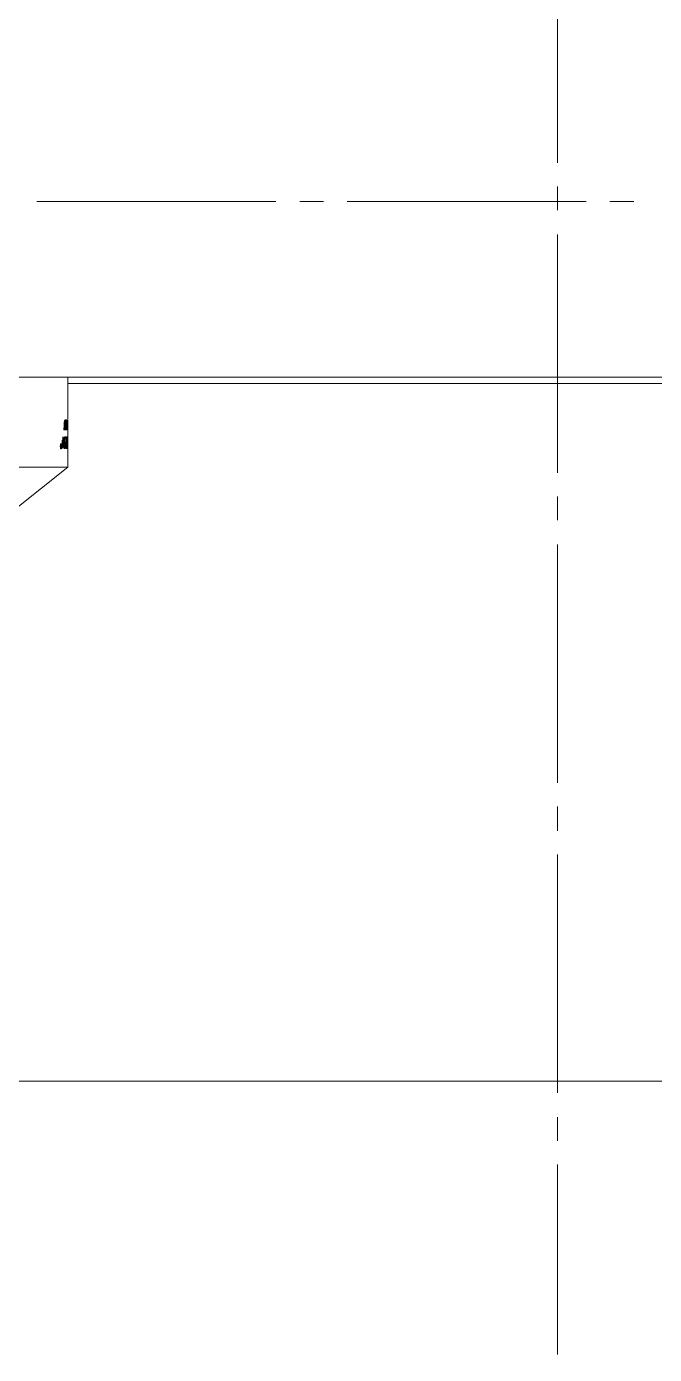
# Model space of a CAD drawing. Header units: millimetres. Extents: x 288 to 8834, y 20 to 9668.
# Drawn here: x 3086.3 to 3193.3, y 7411.3 to 7637.8 of the extents above; entities that cross this region are included whole.
import ezdxf

# ---------------------------------------------------------------- set-up
doc = ezdxf.new("R2010")
doc.units = ezdxf.units.MM
doc.layers.add('Layer1', color=7, linetype='Continuous')

# ---------------------------------------------------------------- blocks, each defined once
blk = doc.blocks.new('BLKF1062')
at = {"layer": 'Layer1', "color": 7, "linetype": 'Continuous', "lineweight": 5}
for p, q in [((3092.14, 7566.24), (3092.06, 7566.24)), ((3092.06, 7566.24), (3092.06, 7566.16)), ((3092.06, 7566.16), (3092.06, 7566.07)), ((3092.06, 7566.07), (3092.14, 7565.99)), ((3092.23, 7566.5), (3092.14, 7566.5)), ((3092.14, 7566.5), (3092.14, 7566.24)), ((3092.14, 7565.99), (3092.14, 7565.9)), ((3092.14, 7565.9), (3092.14, 7565.81))]:
    blk.add_line(p, q, dxfattribs=at)
blk = doc.blocks.new('BLKF1063')
at = {"layer": 'Layer1', "color": 7, "linetype": 'Continuous', "lineweight": 5}
for p, q in [((3092.23, 7566.59), (3092.23, 7566.42)), ((3092.23, 7566.42), (3092.32, 7566.33)), ((3092.32, 7565.99), (3092.23, 7565.81)), ((3092.32, 7566.33), (3092.32, 7565.99))]:
    blk.add_line(p, q, dxfattribs=at)
blk = doc.blocks.new('BLKF1065')
at = {"layer": 'Layer1', "color": 7, "linetype": 'Continuous', "lineweight": 5}
for p, q in [((3092.83, 7570.29), (3092.75, 7569.95)), ((3092.75, 7569.95), (3092.75, 7569.52)), ((3092.83, 7570.72), (3092.83, 7570.29)), ((3092.75, 7569.52), (3092.66, 7569.17))]:
    blk.add_line(p, q, dxfattribs=at)
blk = doc.blocks.new('BLKF763')
at = {"layer": 'Layer1', "color": 7, "linetype": 'Continuous', "lineweight": 5}
for p, q in [((3176.79, 7655.29), (3176.79, 7614.55)), ((3176.79, 7610.51), (3176.79, 7606.46)), ((3128.83, 7607.92), (3088.1, 7607.92)), ((3136.92, 7607.92), (3132.88, 7607.92)), ((3181.7, 7607.92), (3140.97, 7607.92)), ((3189.8, 7607.92), (3185.75, 7607.92)), ((3176.79, 7602.33), (3176.79, 7561.68)), ((2991.82, 7577.96), (3361.77, 7577.96)), ((3093.35, 7570.81), (3093.35, 7577.96)), ((3093.35, 7576.92), (3260.32, 7576.92)), ((3092.75, 7570.29), (3092.83, 7570.72)), ((3092.75, 7569.6), (3092.75, 7570.29)), ((3092.83, 7569.86), (3092.75, 7569.52)), ((3092.83, 7570.72), (3092.83, 7569.86)), ((3092.92, 7570.72), (3093.09, 7570.72)), ((3092.92, 7570.55), (3092.92, 7570.72)), ((3093.01, 7570.55), (3092.92, 7570.55)), ((3092.92, 7569.86), (3093.01, 7570.21)), ((3093.01, 7570.12), (3092.92, 7569.78)), ((3093.01, 7570.12), (3092.92, 7569.78)), ((3092.92, 7569.43), (3092.92, 7569.86)), ((3093.01, 7570.72), (3093.01, 7570.12)), ((3093.01, 7570.21), (3093.01, 7570.55)), ((3093.09, 7570.55), (3093.01, 7570.29)), ((3093.01, 7570.55), (3093.09, 7570.55)), ((3093.01, 7570.29), (3093.01, 7570.12)), ((3093.09, 7569.86), (3093.09, 7570.72)), ((3093.09, 7570.72), (3093.18, 7570.72)), ((3093.09, 7570.72), (3093.09, 7570.55)), ((3093.09, 7570.72), (3093.18, 7570.72)), ((3093.09, 7570.55), (3093.09, 7569.17)), ((3093.18, 7570.55), (3093.09, 7570.55)), ((3093.09, 7570.55), (3093.09, 7569.86)), ((3093.09, 7570.55), (3093.18, 7570.55)), ((3093.09, 7569), (3093.09, 7569.86)), ((3093.09, 7569.86), (3093.09, 7569.17)), ((3093.18, 7570.72), (3093.18, 7570.55)), ((3093.18, 7570.72), (3093.18, 7569.86)), ((3093.18, 7570.55), (3093.18, 7569.86)), ((3093.18, 7569.86), (3093.18, 7570.55)), ((3093.18, 7570.03), (3093.18, 7570.21)), ((3093.18, 7570.21), (3093.26, 7570.21)), ((3093.26, 7570.03), (3093.18, 7570.03)), ((3093.18, 7569.86), (3093.18, 7569)), ((3093.18, 7569.86), (3093.18, 7569.09)), ((3093.18, 7569.26), (3093.18, 7569.86)), ((3093.26, 7570.72), (3093.26, 7570.55)), ((3093.26, 7569.86), (3093.26, 7570.72)), ((3093.35, 7570.64), (3093.26, 7570.55)), ((3093.26, 7570.55), (3093.35, 7570.64)), ((3093.26, 7570.55), (3093.26, 7569.86)), ((3093.26, 7569.86), (3093.26, 7570.55)), ((3093.26, 7570.55), (3093.26, 7570.21)), ((3093.26, 7570.55), (3093.26, 7569.86)), ((3093.26, 7569.86), (3093.26, 7570.55)), ((3093.26, 7570.21), (3093.26, 7570.03)), ((3093.26, 7570.21), (3093.26, 7570.03)), ((3093.26, 7569), (3093.26, 7569.86)), ((3093.26, 7569.86), (3093.26, 7569)), ((3093.26, 7569.26), (3093.26, 7569.86)), ((3093.26, 7569.86), (3093.26, 7569.17)), ((3093.26, 7569.86), (3093.26, 7569.17)), ((3093.26, 7569.26), (3093.26, 7569.86)), ((3093.35, 7570.72), (3093.35, 7570.64)), ((3093.35, 7570.64), (3093.35, 7570.72)), ((3093.35, 7569.09), (3093.35, 7570.64)), ((3093.35, 7570.55), (3093.35, 7569.86)), ((3093.35, 7569.86), (3093.35, 7569.17)), ((3092.57, 7567.71), (3092.49, 7567.79)), ((3092.49, 7567.28), (3092.49, 7567.79)), ((3092.49, 7567.54), (3092.49, 7567.79)), ((3092.57, 7567.36), (3092.49, 7567.54)), ((3092.57, 7566.76), (3092.57, 7567.71)), ((3092.66, 7569.17), (3092.75, 7569.6)), ((3092.66, 7569), (3092.66, 7569.17)), ((3092.66, 7569.17), (3092.83, 7569.17)), ((3092.83, 7569), (3092.66, 7569)), ((3092.75, 7569.52), (3092.75, 7569.17)), ((3092.75, 7567.28), (3092.75, 7567.79)), ((3092.75, 7565.99), (3092.75, 7567.79)), ((3092.75, 7566.59), (3092.75, 7567.79)), ((3092.83, 7569.17), (3092.83, 7569)), ((3092.83, 7569.17), (3092.83, 7569)), ((3092.83, 7566.16), (3092.83, 7567.79)), ((3092.83, 7567.79), (3092.92, 7567.79)), ((3092.83, 7565.81), (3092.83, 7567.79)), ((3092.92, 7569.78), (3092.92, 7569.43)), ((3092.92, 7569.78), (3092.92, 7569.17)), ((3092.92, 7569), (3092.92, 7569.43)), ((3092.92, 7569.43), (3092.92, 7569.26)), ((3092.92, 7569.26), (3093.01, 7569.17)), ((3092.92, 7569.17), (3093.01, 7569.17)), ((3093.01, 7569), (3092.92, 7569)), ((3093.01, 7569), (3092.92, 7569)), ((3092.92, 7567.54), (3092.92, 7567.79)), ((3092.92, 7567.79), (3093.09, 7567.79)), ((3092.92, 7567.45), (3092.92, 7567.79)), ((3093.09, 7567.54), (3092.92, 7567.54)), ((3093.01, 7569.52), (3093.09, 7569.52)), ((3093.01, 7569.17), (3093.01, 7569.52)), ((3093.01, 7569.52), (3093.01, 7569)), ((3093.01, 7569.52), (3093.09, 7569.52)), ((3093.09, 7569.26), (3093.01, 7569.17)), ((3093.01, 7569.17), (3093.01, 7569)), ((3093.09, 7569.52), (3093.09, 7569.26)), ((3093.09, 7569.17), (3093.18, 7569.17)), ((3093.09, 7569.17), (3093.18, 7569.17)), ((3093.18, 7569.09), (3093.09, 7569)), ((3093.18, 7569), (3093.09, 7569)), ((3093.09, 7565.81), (3093.09, 7567.79)), ((3093.09, 7566.93), (3093.09, 7567.79)), ((3093.09, 7567.54), (3093.18, 7567.62)), ((3093.09, 7567.11), (3093.09, 7567.54)), ((3093.09, 7567.19), (3093.09, 7567.54)), ((3093.18, 7567.54), (3093.09, 7567.45)), ((3093.18, 7569.17), (3093.18, 7569.26)), ((3093.18, 7567.62), (3093.18, 7567.79)), ((3093.18, 7567.79), (3093.26, 7567.79)), ((3093.18, 7567.54), (3093.18, 7567.19)), ((3093.18, 7567.54), (3093.26, 7567.54)), ((3093.35, 7569.17), (3093.26, 7569.26)), ((3093.26, 7569.17), (3093.26, 7569.26)), ((3093.26, 7567.79), (3093.26, 7567.71)), ((3093.26, 7566.93), (3093.26, 7567.79)), ((3093.26, 7567.02), (3093.26, 7567.79)), ((3093.26, 7567.45), (3093.26, 7567.79)), ((3093.26, 7567.71), (3093.35, 7567.62)), ((3093.26, 7567.62), (3093.26, 7566.85)), ((3093.26, 7567.28), (3093.26, 7567.62)), ((3093.26, 7566.85), (3093.26, 7567.54)), ((3093.35, 7569), (3093.35, 7569.17)), ((3093.35, 7565.99), (3093.35, 7569)), ((3093.35, 7567.62), (3093.35, 7567.28)), ((3092.06, 7566.16), (3092.14, 7566.33)), ((3092.14, 7565.99), (3092.06, 7566.16)), ((3092.14, 7566.33), (3092.14, 7566.59)), ((3092.14, 7566.59), (3092.23, 7566.59)), ((3092.23, 7566.5), (3092.14, 7566.5)), ((3092.14, 7566.5), (3092.14, 7566.16)), ((3092.14, 7566.42), (3092.23, 7566.33)), ((3092.14, 7566.33), (3092.14, 7566.42)), ((3092.23, 7566.24), (3092.14, 7566.33)), ((3092.14, 7566.33), (3092.23, 7566.24)), ((3092.14, 7566.33), (3092.23, 7566.33)), ((3092.14, 7566.07), (3092.14, 7566.16)), ((3092.14, 7566.16), (3092.23, 7566.16)), ((3092.14, 7566.16), (3092.14, 7565.81)), ((3092.23, 7566.16), (3092.14, 7566.07)), ((3092.14, 7565.9), (3092.14, 7566.07)), ((3092.14, 7566.07), (3092.14, 7565.99)), ((3092.14, 7565.73), (3092.14, 7565.99)), ((3092.14, 7565.99), (3092.23, 7565.99)), ((3092.23, 7565.9), (3092.14, 7565.9)), ((3092.14, 7565.81), (3092.23, 7565.73)), ((3092.14, 7565.81), (3092.23, 7565.81)), ((3092.23, 7565.73), (3092.14, 7565.73)), ((3092.23, 7566.59), (3092.32, 7566.5)), ((3092.32, 7566.42), (3092.23, 7566.5)), ((3092.23, 7566.16), (3092.23, 7566.42)), ((3092.23, 7566.42), (3092.23, 7565.9)), ((3092.23, 7566.33), (3092.23, 7566.24)), ((3092.23, 7566.24), (3092.23, 7566.16)), ((3092.23, 7566.16), (3092.23, 7566.24)), ((3092.23, 7566.24), (3092.23, 7565.99)), ((3092.23, 7565.99), (3092.23, 7566.16)), ((3092.23, 7565.99), (3092.23, 7565.9)), ((3092.23, 7565.81), (3092.32, 7565.9)), ((3092.32, 7565.81), (3092.23, 7565.73)), ((3092.23, 7565.81), (3092.23, 7565.73)), ((3092.23, 7565.73), (3092.23, 7565.81)), ((3092.23, 7565.81), (3092.23, 7565.73)), ((3092.32, 7566.5), (3092.32, 7566.16)), ((3092.32, 7566.16), (3092.32, 7566.42)), ((3092.32, 7566.16), (3092.32, 7565.81)), ((3092.32, 7565.9), (3092.32, 7566.16)), ((3092.4, 7567.19), (3092.49, 7567.28)), ((3092.4, 7565.81), (3092.4, 7567.19)), ((3092.4, 7566.5), (3092.49, 7566.59)), ((3092.4, 7566.24), (3092.4, 7566.5)), ((3092.4, 7565.81), (3092.4, 7566.24)), ((3092.4, 7565.81), (3092.4, 7565.99)), ((3092.4, 7565.99), (3092.49, 7565.99)), ((3092.49, 7567.45), (3092.49, 7566.93)), ((3092.57, 7567.11), (3092.49, 7567.45)), ((3092.49, 7567.45), (3092.49, 7566.93)), ((3092.49, 7566.33), (3092.49, 7566.93)), ((3092.49, 7566.59), (3092.49, 7566.93)), ((3092.49, 7565.99), (3092.49, 7566.33)), ((3092.57, 7566.59), (3092.57, 7567.36)), ((3092.57, 7566.5), (3092.57, 7567.11)), ((3092.66, 7566.59), (3092.57, 7566.76)), ((3092.57, 7566.59), (3092.66, 7566.07)), ((3092.57, 7566.59), (3092.66, 7566.59)), ((3092.57, 7566.07), (3092.57, 7566.5)), ((3092.66, 7566.07), (3092.57, 7566.07)), ((3092.66, 7567.19), (3092.75, 7567.28)), ((3092.66, 7566.59), (3092.66, 7567.19)), ((3092.66, 7566.07), (3092.66, 7566.59)), ((3092.66, 7566.59), (3092.66, 7566.07)), ((3092.66, 7566.42), (3092.75, 7566.59)), ((3092.66, 7565.81), (3092.66, 7566.42)), ((3092.66, 7565.81), (3092.66, 7566.07)), ((3092.66, 7565.81), (3092.75, 7565.99)), ((3092.75, 7565.99), (3092.83, 7566.16)), ((3092.75, 7565.81), (3092.75, 7565.99)), ((3092.83, 7565.81), (3092.75, 7565.81)), ((3092.83, 7567.28), (3092.92, 7567.45)), ((3092.83, 7565.81), (3092.83, 7567.28)), ((3093.01, 7566.93), (3093.09, 7567.11)), ((3093.01, 7565.81), (3093.01, 7566.93)), ((3093.01, 7566.76), (3093.09, 7566.93)), ((3093.01, 7565.81), (3093.01, 7566.76)), ((3093.09, 7565.81), (3093.01, 7565.81)), ((3093.09, 7567.45), (3093.09, 7566.93)), ((3093.09, 7566.85), (3093.09, 7567.19)), ((3093.09, 7566.93), (3093.18, 7566.85)), ((3093.18, 7566.76), (3093.09, 7566.85)), ((3093.09, 7566.68), (3093.18, 7566.76)), ((3093.09, 7566.24), (3093.09, 7566.68)), ((3093.18, 7566.68), (3093.09, 7566.59)), ((3093.09, 7566.59), (3093.09, 7565.99)), ((3093.18, 7566.42), (3093.09, 7566.24)), ((3093.09, 7565.81), (3093.09, 7566.24)), ((3093.09, 7566.24), (3093.18, 7566.24)), ((3093.09, 7565.99), (3093.18, 7565.99)), ((3093.18, 7565.81), (3093.09, 7565.81)), ((3093.18, 7567.36), (3093.26, 7567.45)), ((3093.18, 7566.85), (3093.18, 7567.36)), ((3093.18, 7567.19), (3093.18, 7566.85)), ((3093.18, 7566.16), (3093.18, 7566.85)), ((3093.18, 7566.85), (3093.26, 7566.85)), ((3093.18, 7566.68), (3093.18, 7566.42)), ((3093.18, 7565.99), (3093.18, 7566.68)), ((3093.18, 7566.24), (3093.18, 7565.99)), ((3093.18, 7565.81), (3093.18, 7566.16)), ((3093.26, 7565.81), (3093.18, 7565.81)), ((3093.26, 7567.02), (3093.26, 7567.28)), ((3093.26, 7565.81), (3093.26, 7567.02)), ((3093.26, 7566.16), (3093.26, 7567.02)), ((3093.26, 7565.81), (3093.26, 7566.93)), ((3093.26, 7566.16), (3093.26, 7566.85)), ((3093.26, 7565.81), (3093.26, 7566.85)), ((3093.26, 7566.85), (3093.35, 7566.85)), ((3093.26, 7566.16), (3093.26, 7566.33)), ((3093.26, 7566.33), (3093.35, 7566.33)), ((3093.26, 7565.81), (3093.26, 7566.16)), ((3093.26, 7565.81), (3093.26, 7566.16)), ((3093.26, 7565.81), (3093.26, 7566.16)), ((3093.35, 7567.28), (3093.35, 7566.85)), ((3093.35, 7566.33), (3093.35, 7566.85)), ((3093.35, 7565.81), (3093.35, 7565.99)), ((3093.35, 7562.63), (3093.35, 7565.81)), ((3093.35, 7562.63), (3028.08, 7562.63)), ((3084.39, 7555.48), (3093.35, 7562.63)), ((3176.79, 7557.63), (3176.79, 7553.59)), ((3176.79, 7549.45), (3176.79, 7508.81)), ((3176.79, 7504.76), (3176.79, 7500.63)), ((3176.79, 7496.58), (3176.79, 7455.93)), ((3176.79, 7451.8), (3176.79, 7447.75)), ((3176.79, 7443.7), (3176.79, 7411.33))]:
    blk.add_line(p, q, dxfattribs=at)
for name in ['BLKF1065', 'BLKF1062', 'BLKF1063']:
    blk.add_blockref(name, (0, 0), dxfattribs=at)
blk = doc.blocks.new('BLKF1193')
at = {"layer": 'Layer1', "color": 3, "linetype": 'Continuous', "lineweight": 5}
blk.add_line((3926.79, 7457.91), (2726.79, 7457.91), dxfattribs=at)

msp = doc.modelspace()

# ---------------------------------------------------------------- block references
at = {"layer": 'Layer1', "color": 7, "linetype": 'Continuous', "lineweight": 5}
msp.add_blockref('BLKF763', (0, 0), dxfattribs=at)
at = {"layer": 'Layer1', "color": 3, "linetype": 'Continuous', "lineweight": 5}
msp.add_blockref('BLKF1193', (0, 0), dxfattribs=at)

doc.saveas('drawing.dxf')
